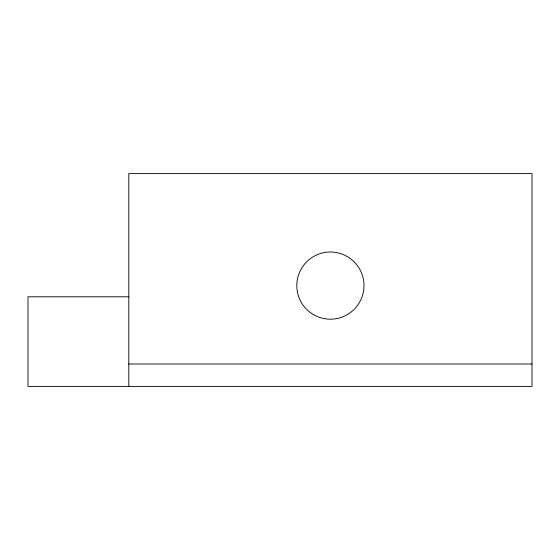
<?xml version="1.0" encoding="UTF-8"?>
<svg xmlns="http://www.w3.org/2000/svg" width="560" height="560" viewBox="0 0 560 560"><rect width="100%" height="100%" fill="white"/><g stroke="black" fill="none" stroke-linecap="round" stroke-linejoin="round"><path stroke-width="0.84" d="M128.8 296.8L28 296.8L28 386.4L532 386.4L532 173.6L128.8 173.6L128.8 386.4M128.8 364L532 364M313.6 314.699A33.6 33.6 0 0 0 364 285.6A33.6 33.6 0 0 0 313.6 256.501A33.6 33.6 0 0 0 313.6 314.699"/></g></svg>
